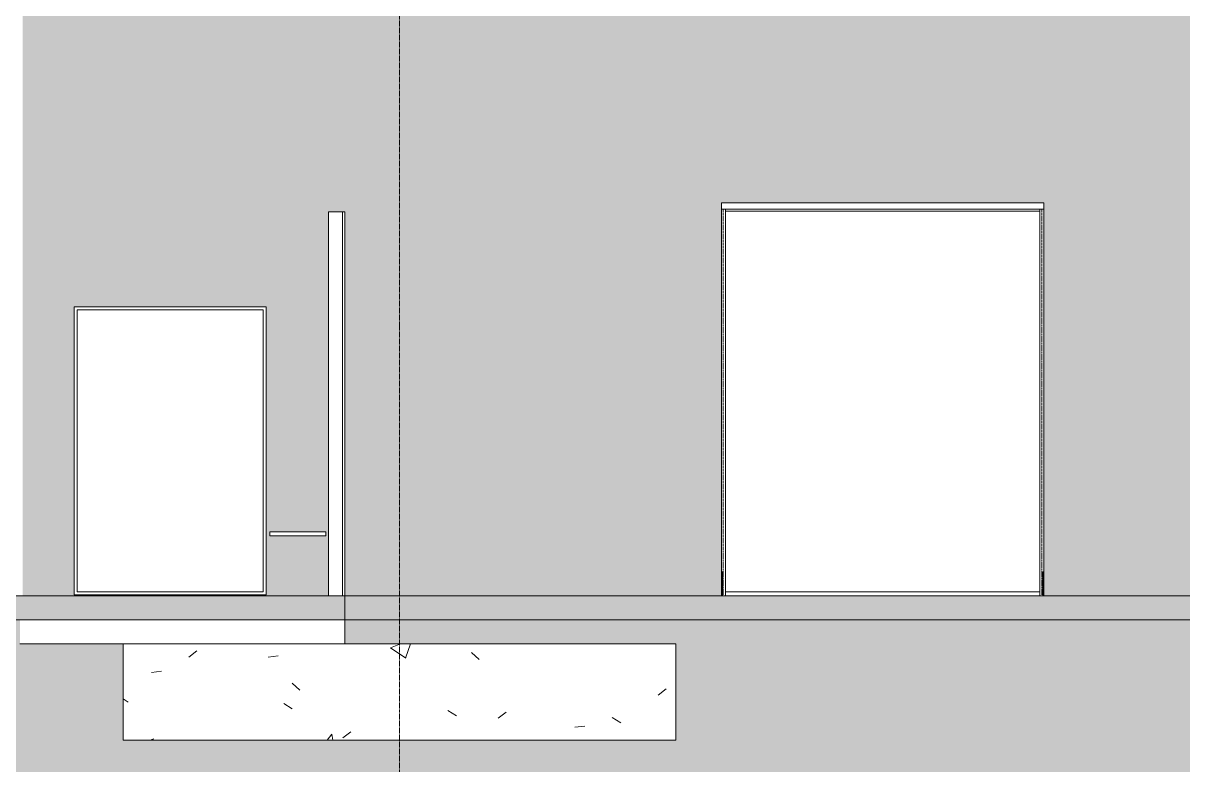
# Model space of a CAD drawing. Header units: inches. Extents: x -23565 to -21, y -324 to 853.
# Drawn here: x -1932.1 to -1642.6, y -42.2 to 143.1 of the extents above; entities that cross this region are included whole.
import ezdxf

# ---------------------------------------------------------------- set-up
doc = ezdxf.new("R2010")
doc.units = ezdxf.units.IN
doc.header["$MEASUREMENT"] = 0
doc.linetypes.add('Grid Line 1_2_', pattern=[0.875, 0.5, -0.125, 0.125, -0.125])
doc.linetypes.add('Hidden 1_8_', pattern=[0.1875, 0.125, -0.0625])
for name, color, linetype, lineweight in [('A-FLOR', 192, 'Continuous', 13), ('A-FLOR-LEVL', 51, 'Continuous', 9), ('A-FLOR-PATT', 8, 'Continuous', 25), ('A-WALL-PATT', 111, 'Continuous', 25), ('C-TOPO', 7, 'Continuous', 13), ('I-FURN', 30, 'Continuous', 13), ('I-WALL', 2, 'Continuous', 13), ('Q-SPCQ', 91, 'Continuous', 13), ('S-BEAM', 12, 'Continuous', 13), ('S-COLS', 52, 'Continuous', 13), ('S-FNDN', 32, 'Continuous', 13), ('S-GRID', 1, 'Continuous', 9)]:
    doc.layers.add(name, color=color, linetype=linetype, lineweight=lineweight)
pattern_1 = [(50, (-5021.704, 67.247), (55.0854, -4.81984), [5.76, -63.36]), (355, (-5021.704, 67.247), (-10.65569, 57.76853), [4.608, -50.688]), (100.451, (-5017.113, 66.846), (44.42947, 52.94866), [4.895, -53.848]), (46.184, (-5021.704, 82.61), (81.96444, -12.71212), [8.64, -95.04]), (96.636, (-5014.87, 81.55), (71.7815, 74.81238), [7.343, -80.772]), (351.184, (-5021.7, 82.61), (71.78195, 74.81243), [6.912, -76.032]), (21, (-5014.024, 78.767), (45.84207, -30.92146), [5.76, -63.36]), (326, (-5014.024, 78.767), (18.68706, 55.69148), [4.608, -50.688]), (71.451, (-5010.204, 76.19), (64.52891, 24.77011), [4.895, -53.848]), (37.5, (-5021.704, 67.247), (0.933895, 25.566816), [2.534, -47.539, 2.534, -48.922, -50.88]), (37.5, (-5021.704, 67.247), (0.933895, 25.566816), [-101.53, 2.534, -48.346]), (7.5, (-5021.704, 67.247), (20.20404, 30.291303), [2.534, -26.803, 2.534, -46.387, -19.392]), (7.5, (-5021.704, 67.247), (20.20404, 30.291303), [-78.259, 2.534, -16.858]), (327.5, (-5038.83, 67.247), (40.997785, -1.732403), [2.534, -16.666, 2.534, -57.37, -79.488]), (327.5, (-5038.83, 67.247), (40.997785, -1.732403), [-79.104, 2.534, -76.954]), (317.5, (-5046.51, 67.247), (44.788883, 7.68784), [2.534, -22.426, 2.534, -37.248, -56.448]), (317.5, (-5046.51, 67.247), (44.788883, 7.68784), [-64.742, 2.534, -53.914])]

# ---------------------------------------------------------------- blocks, each defined once
blk = doc.blocks.new('Furniture 8 - Furniture 1-2437-Building Section - East_West looking South _ Fieldhouse')
at = {"layer": 'I-FURN', "color": 8, "lineweight": 9}
for p, q in [((25369.52, 16), (25383.52, 16)), ((25369.52, 16), (25369.52, 15)), ((25383.52, 15), (25369.52, 15)), ((25383.52, 16), (25383.52, 15))]:
    blk.add_line(p, q, dxfattribs=at)
blk = doc.blocks.new('Bradley-Washroom_Accessories-Mirrors-780_Custom - Bradley-Washroom_Accessories-Mirrors-780_Custom-177760-Building Section - East_West looking South _ Fieldhouse')
at = {"layer": 'Q-SPCQ', "color": 8, "lineweight": 9}
for p, q in [((25368.64, 72.25), (25320.64, 72.25)), ((25320.64, 72.25), (25320.64, 0.25)), ((25321.39, 71.5), (25367.89, 71.5)), ((25321.39, 1), (25321.39, 71.5)), ((25367.89, 71.5), (25367.89, 1)), ((25368.64, 0.25), (25368.64, 72.25)), ((25320.64, 0.25), (25368.64, 0.25)), ((25367.89, 1), (25321.39, 1))]:
    blk.add_line(p, q, dxfattribs=at)
blk = doc.blocks.new('Locker Rooms and Restrooms_rvt-5-Building Section - East_West looking South _ Fieldhouse')
at = {"layer": 'A-WALL-PATT', "lineweight": 9}
h = blk.add_hatch(dxfattribs=at)
h.set_pattern_fill('FP_75', color=8, style=0, pattern_type=2)
h.set_pattern_definition([(0, (-1757.618, 12), (-48, 24), [48, 0, 0, 0]), (90, (-1733.62, 0), (-48, 3e-15), [12, -12]), (90, (-1745.62, 12), (-48, 3e-15), [12, -12]), (90, (-1721.62, 12), (-48, 3e-15), [12, -12]), (0, (-1757.618, 24), (-48, 24), [48, 0, 0, 0]), (90, (-1709.62, 0), (-48, 3e-15), [12, -12])])
h.paths.add_polyline_path([(25482.52, 0), (25482.52, 6), (25482.27, 6), (25482.27, 0)], flags=0)
h = blk.add_hatch(dxfattribs=at)
h.set_pattern_fill('FP_74', color=8, style=0, pattern_type=2)
h.set_pattern_definition([(0, (-1677.368, 12), (-48, 24), [48, 0, 0, 0]), (90, (-1653.37, 0), (-48, 3e-15), [12, -12]), (90, (-1665.37, 12), (-48, 3e-15), [12, -12]), (90, (-1641.37, 12), (-48, 3e-15), [12, -12]), (0, (-1677.368, 24), (-48, 24), [48, 0, 0, 0]), (90, (-1629.37, 0), (-48, 3e-15), [12, -12])])
h.paths.add_polyline_path([(25562.52, 0), (25562.77, 0), (25562.77, 6), (25562.52, 6)], flags=0)
at = {"layer": 'A-FLOR', "color": 7}
for p, q in [((25388.27, 0), (25307.14, 0)), ((25388.27, -12), (25388.27, 0)), ((25307.14, -12), (25388.27, -12))]:
    blk.add_line(p, q, dxfattribs=at)
at = {"layer": 'I-WALL', "color": 7}
for p, q in [((25384.14, 96), (25384.14, 0)), ((25387.64, 96), (25384.14, 96)), ((25387.64, 0), (25387.64, 96)), ((25388.27, 96), (25387.64, 96)), ((25387.64, 96), (25387.64, 0)), ((25388.27, 0), (25388.27, 96)), ((25384.14, 0), (25387.64, 0)), ((25387.64, 0), (25388.27, 0))]:
    blk.add_line(p, q, dxfattribs=at)
at = {"layer": 'I-WALL', "color": 8, "lineweight": 9}
for p, q in [((25482.27, 0), (25482.27, 6)), ((25482.52, 6), (25482.27, 6)), ((25482.52, 6), (25482.52, 0)), ((25562.52, 0), (25562.52, 6)), ((25562.52, 6), (25562.77, 6)), ((25562.77, 6), (25562.77, 0))]:
    blk.add_line(p, q, dxfattribs=at)
at = {"color": 8, "lineweight": 9}
for name in ['Bradley-Washroom_Accessories-Mirrors-780_Custom - Bradley-Washroom_Accessories-Mirrors-780_Custom-177760-Building Section - East_West looking South _ Fieldhouse', 'Furniture 8 - Furniture 1-2437-Building Section - East_West looking South _ Fieldhouse']:
    blk.add_blockref(name, (0, 0), dxfattribs=at)
blk = doc.blocks.new('Struct_Xcel_Sports Complex_rvt-5-Building Section - East_West looking South _ Fieldhouse')
at = {"layer": 'A-FLOR-PATT', "lineweight": 9}
h = blk.add_hatch(dxfattribs=at)
h.set_pattern_fill('FP_76', color=256, style=0, pattern_type=2)
h.set_pattern_definition(pattern_1)
h.paths.add_polyline_path([(22066.14, -6), (26272.89, -6), (26272.89, 0), (22066.14, 0)], flags=0)
at = {"layer": 'S-FNDN', "lineweight": 9}
h = blk.add_hatch(dxfattribs=at)
h.set_pattern_fill('FP_76', color=8, style=0, pattern_type=2)
h.set_pattern_definition(pattern_1)
h.paths.add_polyline_path([(25332.89, -36), (25470.89, -36), (25470.89, -12), (25332.89, -12)], flags=0)
at = {"layer": 'A-FLOR', "color": 7}
for p, q in [((26272.89, 0), (22066.14, 0)), ((22066.14, -6), (26272.89, -6))]:
    blk.add_line(p, q, dxfattribs=at)
at = {"layer": 'S-FNDN', "color": 7}
for p, q in [((25470.89, -12), (25332.89, -12)), ((25332.89, -12), (25332.89, -36)), ((25470.89, -36), (25470.89, -12)), ((25332.89, -36), (25470.89, -36))]:
    blk.add_line(p, q, dxfattribs=at)
blk = doc.blocks.new('Girt_C - 10_D-1260059-Building Section - East_West looking South _ Fieldhouse')
at = {"layer": 'S-BEAM', "color": 8, "lineweight": 9}
for p, q in [((25482.27, 96.68), (25562.77, 96.68)), ((25561.77, 96.2), (25483.27, 96.2))]:
    blk.add_line(p, q, dxfattribs=at)
blk = doc.blocks.new('C-Channel-Column - C10X25-1255483-Building Section - East_West looking South _ Fieldhouse')
at = {"layer": 'S-COLS', "color": 8, "linetype": 'Hidden 1_8_', "lineweight": 9}
blk.add_line((25482.74, 96.68), (25482.74, 0), dxfattribs=at)
blk = doc.blocks.new('C-Channel-Column - C10X25-1255484-Building Section - East_West looking South _ Fieldhouse')
at = {"layer": 'S-COLS', "color": 8, "linetype": 'Hidden 1_8_', "lineweight": 9}
blk.add_line((25562.29, 96.68), (25562.29, 0), dxfattribs=at)

msp = doc.modelspace()

# ---------------------------------------------------------------- hatches: boundary and pattern name
at = {"layer": 'A-WALL-PATT', "lineweight": 9}
h = msp.add_hatch(dxfattribs=at)
h.set_pattern_fill('FP_66', color=8, style=0, pattern_type=2)
h.set_pattern_definition([(90, (-1983, 1159.75), (-193, -193), [48, -145]), (180, (-1983, 1159.75), (-2e-14, -193), [96.25, -96.75]), (270, (-2079.24, 1207.75), (-193, -193), [48, -145]), (180, (-1983, 1207.75), (-2e-14, -193), [96.25, -96.75]), (270, (-2079.5, 1207.75), (-193, -193), [48, -145]), (180, (-2079.5, 1207.75), (-2e-14, -193), [96.25, -96.75]), (90, (-2175.74, 1159.75), (-193, -193), [48, -145]), (180, (-2079.5, 1159.75), (-2e-14, -193), [96.25, -96.75]), (90, (-2031, 1208), (-193, -193), [48, -145]), (180, (-1982.74, 1208), (-2e-14, -193), [48.25, -144.75]), (180, (-1982.74, 1256), (-2e-14, -193), [48.25, -144.75]), (90, (-2127.5, 1208), (-193, -193), [48, -145]), (180, (-2031.24, 1208), (-2e-14, -193), [96.25, -96.75]), (270, (-2031.24, 1256), (-193, -193), [48, -145]), (180, (-2031.24, 1256), (-2e-14, -193), [96.25, -96.75]), (180, (-2127.74, 1208), (-2e-14, -193), [48, -145]), (270, (-2127.74, 1256), (-193, -193), [48, -145]), (180, (-2127.74, 1256), (-2e-14, -193), [48, -145]), (90, (-1983, 1256.25), (-193, -193), [48, -145]), (180, (-1983, 1256.25), (-2e-14, -193), [96.25, -96.75]), (270, (-2079.24, 1304.25), (-193, -193), [48, -145]), (180, (-1983, 1304.25), (-2e-14, -193), [96.25, -96.75]), (270, (-2079.5, 1304.25), (-193, -193), [48, -145]), (180, (-2079.5, 1304.25), (-2e-14, -193), [96.25, -96.75]), (270, (-2175.74, 1304.25), (-193, -193), [48, -145]), (180, (-2079.5, 1256.25), (-2e-14, -193), [96.25, -96.75]), (90, (-2031, 1304.5), (-193, -193), [48, -145]), (180, (-1982.74, 1304.5), (-2e-14, -193), [48.25, -144.75]), (180, (-1982.74, 1352.5), (-2e-14, -193), [48.25, -144.75]), (90, (-2127.5, 1304.5), (-193, -193), [48, -145]), (180, (-2031.24, 1304.5), (-2e-14, -193), [96.25, -96.75]), (270, (-2031.24, 1352.5), (-193, -193), [48, -145]), (180, (-2031.24, 1352.5), (-2e-14, -193), [96.25, -96.75]), (180, (-2127.74, 1304.5), (-2e-14, -193), [48, -145]), (270, (-2127.74, 1352.5), (-193, -193), [48, -145]), (180, (-2127.74, 1352.5), (-2e-14, -193), [48, -145])])
h.paths.add_polyline_path([(-4458.6185, 0), (-4440.6175, 0), (-4440.6175, 98.25), (-4441.2425, 98.25), (-4441.2425, 150.1962), (-4438.6125, 150.1962), (-4438.6125, 150.4614), (-4436.9925, 150.543), (-4436.7817, 150.7744), (-4436.7275, 150.713), (-4436.4533, 150.6027), (-4436.3675, 150.6458), (-4436.0873, 150.4765), (-4435.6335, 150.4614), (-4434.6225, 150.4614), (-4434.6225, 150.0273), (-4436.3675, 150.0273), (-4436.3675, 98.25), (-2610.1175, 98.2553), (-2610.1175, 161.8501), (-2703.6175, 161.8501), (-2703.6175, 160.6765), (-2705.5505, 160.6542), (-2705.9074, 160.4822), (-2706.1544, 160.1722), (-2706.2425, 159.7857), (-2706.1605, 149.0784), (-2706.0302, 148.8699), (-2705.6963, 148.6272), (-2705.3525, 148.5548), (-2703.6175, 148.5548), (-2703.6175, 147.0247), (-2709.6175, 147.0247), (-2709.6175, 148.5548), (-2707.5387, 148.6272), (-2707.3073, 148.7672), (-2707.0649, 149.1016), (-2706.9925, 149.3086), (-2707.0205, 160.0002), (-2707.1867, 160.3411), (-2707.4963, 160.5883), (-2707.8825, 160.6765), (-2709.6175, 160.6765), (-2709.6175, 161.8501), (-2993.1175, 161.8501), (-2993.1175, 160.6765), (-2995.0505, 160.6542), (-2995.4074, 160.4822), (-2995.6544, 160.1722), (-2995.7425, 159.7857), (-2995.6605, 149.0784), (-2995.5302, 148.8699), (-2995.1963, 148.6272), (-2994.8525, 148.5548), (-2993.1175, 148.5548), (-2993.1175, 147.0247), (-2999.1175, 147.0247), (-2999.1175, 148.5548), (-2997.0387, 148.6272), (-2996.8073, 148.7672), (-2996.5649, 149.1016), (-2996.4925, 149.3086), (-2996.5205, 160.0002), (-2996.6867, 160.3411), (-2996.9963, 160.5883), (-2997.3825, 160.6765), (-2999.1175, 160.6765), (-2999.1175, 161.8501), (-3282.6175, 161.8501), (-3282.6175, 160.6765), (-3284.5505, 160.6542), (-3284.9074, 160.4822), (-3285.1544, 160.1722), (-3285.2425, 159.7857), (-3285.1605, 149.0784), (-3285.0302, 148.8699), (-3284.6963, 148.6272), (-3284.3525, 148.5548), (-3282.6175, 148.5548), (-3282.6175, 147.0247), (-3288.6175, 147.0247), (-3288.6175, 148.5548), (-3286.5384, 148.6274), (-3286.3073, 148.7672), (-3286.0649, 149.1016), (-3285.9925, 149.3086), (-3286.0205, 160.0002), (-3286.1867, 160.3411), (-3286.4963, 160.5883), (-3286.8825, 160.6765), (-3288.6175, 160.6765), (-3288.6175, 161.8501), (-3572.1175, 161.8501), (-3572.1175, 160.6765), (-3574.0505, 160.6542), (-3574.4074, 160.4822), (-3574.6544, 160.1722), (-3574.7425, 159.7857), (-3574.6605, 149.0784), (-3574.5302, 148.8699), (-3574.1963, 148.6272), (-3573.8525, 148.5548), (-3572.1175, 148.5548), (-3572.1175, 147.0247), (-3578.1175, 147.0247), (-3578.1175, 148.5548), (-3576.0387, 148.6272), (-3575.8073, 148.7672), (-3575.5649, 149.1016), (-3575.4925, 149.3086), (-3575.5205, 160.0002), (-3575.6867, 160.3411), (-3575.9963, 160.5883), (-3576.3825, 160.6765), (-3578.1175, 160.6765), (-3578.1175, 161.8501), (-3861.6175, 161.8501), (-3861.6175, 160.6765), (-3863.5505, 160.6542), (-3863.9074, 160.4822), (-3864.1544, 160.1722), (-3864.2425, 159.7857), (-3864.1605, 149.0784), (-3864.0302, 148.8699), (-3863.6963, 148.6272), (-3863.3525, 148.5548), (-3861.6175, 148.5548), (-3861.6175, 147.0247), (-3867.6175, 147.0247), (-3867.6175, 148.5548), (-3865.5387, 148.6272), (-3865.3073, 148.7672), (-3865.0649, 149.1016), (-3864.9925, 149.3086), (-3865.0205, 160.0002), (-3865.1867, 160.3411), (-3865.4963, 160.5883), (-3865.8825, 160.6765), (-3867.6175, 160.6765), (-3867.6175, 161.8501), (-4151.1175, 161.8501), (-4151.1175, 160.6765), (-4153.0505, 160.6542), (-4153.4074, 160.4822), (-4153.6544, 160.1722), (-4153.7425, 159.7857), (-4153.6605, 149.0784), (-4153.5302, 148.8699), (-4153.1963, 148.6272), (-4152.8525, 148.5548), (-4151.1175, 148.5548), (-4151.1175, 147.0247), (-4157.1175, 147.0247), (-4157.1175, 148.5548), (-4155.0387, 148.6272), (-4154.8073, 148.7672), (-4154.5649, 149.1016), (-4154.4925, 149.3086), (-4154.5205, 160.0002), (-4154.6867, 160.3411), (-4154.9963, 160.5883), (-4155.3825, 160.6765), (-4157.1175, 160.6765), (-4157.1175, 161.8501), (-4441.1175, 161.8501), (-4441.1175, 171.9786), (-4443.3675, 171.9826), (-4443.3675, 174.8679), (-4458.6185, 174.1764), (-4458.6185, 76.5239)], flags=0)
h.paths.add_polyline_path([(-2320.4925, 0), (-2274.555, 0), (-2274.555, 104), (-2604.1175, 104), (-2604.1175, 0), (-2397.1175, 0), (-2397.1175, 98.25), (-2320.4925, 98.25), (-2320.4925, 76.5239)], flags=0)
h.paths.add_polyline_path([(-2269.68, 0), (-2129.9925, 0), (-2129.9925, 147.0247), (-2130.6175, 147.0247), (-2130.6175, 148.5548), (-2129.9925, 148.5548), (-2129.9925, 160.6765), (-2130.6175, 160.6765), (-2130.6175, 161.8501), (-2269.68, 161.8501), (-2269.68, 25.0556)], flags=0)
h.paths.add_polyline_path([(-2125.1175, 0), (-2121.2425, 0), (-2121.2425, 98.25), (-2079.2425, 98.25), (-2079.2425, 0), (-2071.055, 0), (-2071.055, 86), (-2070.055, 86), (-2070.055, 161.8501), (-2124.6175, 161.8501), (-2124.6175, 160.6765), (-2125.1175, 160.6542), (-2125.1175, 148.5548), (-2124.6175, 148.5548), (-2124.6175, 147.0247), (-2125.1175, 147.0247), (-2125.1175, 76.5239)], flags=0)
h.paths.add_polyline_path([(-1932.18, 0), (-1855.8675, 0), (-1855.8675, 96), (-1851.7425, 96), (-1851.7425, 0), (-1757.7425, 0), (-1757.7425, 98.25), (-1677.2425, 98.25), (-1677.2425, 0), (-1584.4925, 0), (-1584.4925, 96), (-1579.7425, 96), (-1579.7425, 16), (-1566.3675, 16), (-1566.3675, 15), (-1579.7425, 15), (-1579.7425, 0), (-1502.9925, 0), (-1502.9925, 6), (-1502.7425, 6), (-1502.7425, 161.8501), (-1545.6175, 161.8501), (-1545.6175, 160.6765), (-1547.5505, 160.6542), (-1547.9074, 160.4822), (-1548.1544, 160.1722), (-1548.2425, 159.7857), (-1548.1605, 149.0784), (-1548.0302, 148.8699), (-1547.6963, 148.6272), (-1547.3525, 148.5548), (-1545.6175, 148.5548), (-1545.6175, 147.0247), (-1551.6175, 147.0247), (-1551.6175, 148.5548), (-1549.5387, 148.6272), (-1549.3073, 148.7672), (-1549.0649, 149.1016), (-1548.9925, 149.3086), (-1549.0205, 160.0002), (-1549.1867, 160.3411), (-1549.4963, 160.5883), (-1549.9361, 160.6765), (-1551.6175, 160.6765), (-1551.6175, 161.8501), (-1835.1175, 161.8501), (-1835.1175, 160.6765), (-1837.0505, 160.6542), (-1837.4074, 160.4822), (-1837.6544, 160.1722), (-1837.7425, 159.7857), (-1837.6605, 149.0784), (-1837.5302, 148.8699), (-1837.1963, 148.6272), (-1836.8525, 148.5548), (-1835.1175, 148.5548), (-1835.1175, 147.0247), (-1841.1175, 147.0247), (-1841.1175, 148.5548), (-1839.0387, 148.6272), (-1838.8073, 148.7672), (-1838.5649, 149.1016), (-1838.4925, 149.3086), (-1838.5205, 160.0002), (-1838.6867, 160.3411), (-1838.9963, 160.5883), (-1839.3825, 160.6765), (-1841.1175, 160.6765), (-1841.1175, 161.8501), (-1932.18, 161.8501), (-1932.18, 1)], flags=0)
h.paths.add_polyline_path([(-1872.1175, 0.25), (-1919.3675, 0.25), (-1919.3675, 72.25), (-1871.3675, 72.25), (-1871.3675, 0.25)], flags=0)
h.paths.add_polyline_path([(-1517.305, 0.25), (-1564.555, 0.25), (-1564.555, 72.25), (-1516.555, 72.25), (-1516.555, 0.25)], flags=0)
h.paths.add_polyline_path([(-1954.677, 6), (-1937.055, 6), (-1937.055, 161.8501), (-2065.18, 161.8501), (-2065.18, 86), (-2064.18, 86), (-2064.18, 6), (-1958.3172, 6)], flags=0)
h.paths.add_polyline_path([(-1870.4925, 15), (-1870.4925, 16), (-1856.4925, 16), (-1856.4925, 15)], flags=0)
h.paths.add_polyline_path([(-2275.6803, 106.25), (-2274.555, 106.25), (-2274.555, 161.8501), (-2414.1175, 161.8501), (-2414.1175, 160.6765), (-2416.08, 160.6439), (-2416.4074, 160.4822), (-2416.6544, 160.1722), (-2416.7425, 159.7857), (-2416.6605, 149.0784), (-2416.5302, 148.8699), (-2416.1963, 148.6272), (-2415.8525, 148.5548), (-2414.1175, 148.5548), (-2414.1175, 147.0247), (-2420.1175, 147.0247), (-2420.1175, 148.5548), (-2418.0387, 148.6272), (-2417.8073, 148.7672), (-2417.5649, 149.1016), (-2417.4925, 149.3086), (-2417.5148, 159.9839), (-2417.6867, 160.3411), (-2417.9963, 160.5883), (-2418.3825, 160.6765), (-2420.1175, 160.6765), (-2420.1175, 161.8501), (-2604.1175, 161.8501), (-2604.1175, 106.25), (-2284.3202, 106.25)], flags=0)
h.paths.add_polyline_path([(-1014.2677, 146.5), (-967.3675, 146.5), (-967.3675, 173.0472), (-968.1175, 172.9847), (-968.1175, 161.8501), (-969.1175, 161.8501), (-969.1175, 161.7024), (-974.1175, 161.7024), (-974.1175, 161.8501), (-1256.1175, 161.8501), (-1256.1825, 160.6765), (-1258.0505, 160.6542), (-1258.4074, 160.4822), (-1258.6544, 160.1722), (-1258.7425, 159.7857), (-1258.6605, 149.0784), (-1258.5302, 148.8699), (-1258.1963, 148.6272), (-1257.8525, 148.5548), (-1256.1175, 148.5548), (-1256.1825, 147.0247), (-1262.1175, 147.0247), (-1262.1175, 148.5548), (-1260.0387, 148.6272), (-1259.8073, 148.7672), (-1259.5649, 149.1016), (-1259.4925, 149.3086), (-1259.5205, 160.0002), (-1259.6867, 160.3411), (-1259.9963, 160.5883), (-1260.3825, 160.6765), (-1262.1175, 160.6765), (-1262.1175, 161.8501), (-1497.8675, 161.8501), (-1497.8675, 146.5), (-1152.5047, 146.5)], flags=0)
h.paths.add_polyline_path([(-970.775, 148.3258), (-974.1175, 148.3258), (-974.1175, 148.83), (-972.1307, 148.9093), (-971.8738, 149.1297), (-971.7325, 149.4461), (-971.8045, 161.2902), (-972.0064, 161.5435), (-972.1444, 161.6841), (-971.0907, 161.6303), (-971.3438, 161.4282), (-971.4843, 161.1363), (-971.5025, 160.9743), (-971.4224, 149.2272), (-971.1455, 148.9352), (-970.891, 148.8431), (-970.775, 148.83), (-969.1175, 148.83), (-969.1175, 148.3258)], flags=0)
h.paths.add_polyline_path([(-4436.7275, 150.8405), (-4436.7275, 161.2245), (-4436.5075, 161.2245), (-4436.5075, 150.8405), (-4436.6025, 150.8405)], flags=0)
h.paths.add_polyline_path([(-4436.7412, 161.3464), (-4436.9336, 161.6529), (-4437.0375, 161.7587), (-4436.1976, 161.7182), (-4436.7275, 161.3519)], flags=0)
h.paths.add_polyline_path([(-4429.3675, 173.1536), (-4428.8675, 173.1536), (-4428.8675, 175.2179), (-968.1175, 175.2179), (-968.1175, 176), (-4429.3675, 176), (-4429.3675, 174.7698)], flags=0)
at = {"layer": 'C-TOPO', "lineweight": 9}
h = msp.add_hatch(dxfattribs=at)
h.set_pattern_fill('FP_65', color=8, style=0, pattern_type=2)
h.set_pattern_definition([(0, (-5021.704, 67.247), (48, 48), [48, -48]), (0, (-5021.704, 85.247), (48, 48), [48, -48]), (0, (-5021.704, 103.247), (48, 48), [48, -48]), (90, (-5015.704, 109.247), (-48, 48), [48, -48]), (90, (-4997.704, 109.247), (-48, 48), [48, -48]), (90, (-4979.704, 109.247), (-48, 48), [48, -48])])
h.paths.add_polyline_path([(-4470.1927, -79.7201), (-876.0307, -79.7201), (-876.0307, 0), (-953.1175, 0), (-953.1175, -36), (-931.6175, -36), (-931.6175, -60), (-1015.6175, -60), (-1015.6175, -36), (-967.1175, -36), (-967.1175, -6), (-1502.7425, -6), (-1502.7425, -12), (-1479.6175, -12), (-1479.6175, -36), (-1617.6175, -36), (-1617.6175, -12), (-1584.4925, -12), (-1584.4925, -6), (-1851.7425, -6), (-1851.7425, -12), (-1769.1175, -12), (-1769.1175, -36), (-1907.1175, -36), (-1907.1175, -12), (-1932.8675, -12), (-1932.8675, -6), (-5173.8675, -6), (-5173.8675, -36), (-5104.8675, -36), (-5104.8675, -60), (-5224.8675, -60), (-5224.8675, -36), (-5183.8675, -36), (-5183.8675, 0), (-5256.7725, 0), (-5256.7725, -79.7201), (-4504.6175, -79.7201)], flags=0)
h.paths.add_polyline_path([(-4384.6175, -36), (-4504.6175, -36), (-4504.6175, -12), (-4384.6175, -12)], flags=0)
h.paths.add_polyline_path([(-3644.1175, -36), (-3644.1175, -12), (-3506.1175, -12), (-3506.1175, -36), (-3640.7707, -36)], flags=0)
h.paths.add_polyline_path([(-4223.1175, -36), (-4223.1175, -12), (-4085.1175, -12), (-4085.1175, -36), (-4193.7187, -36)], flags=0)
h.paths.add_polyline_path([(-2058.6175, -36), (-2196.6175, -36), (-2196.6175, -12), (-2058.6175, -12)], flags=0)
h.paths.add_polyline_path([(-2396.6377, -36), (-2486.1175, -36), (-2486.1175, -12), (-2348.1175, -12), (-2348.1175, -36)], flags=0)
h.paths.add_polyline_path([(-3917.2447, -36), (-3933.6175, -36), (-3933.6175, -12), (-3795.6175, -12), (-3795.6175, -36)], flags=0)
h.paths.add_polyline_path([(-3065.1175, -36), (-3065.1175, -12), (-2927.1175, -12), (-2927.1175, -36)], flags=0)
h.paths.add_polyline_path([(-3216.6175, -36), (-3354.6175, -36), (-3354.6175, -12), (-3216.6175, -12)], flags=0)
h.paths.add_polyline_path([(-2637.6175, -36), (-2775.6175, -36), (-2775.6175, -12), (-2637.6175, -12)], flags=0)
h.paths.add_polyline_path([(-1190.1175, -36), (-1328.1175, -36), (-1328.1175, -12), (-1190.1175, -12)], flags=0)

# ---------------------------------------------------------------- linework, layer by layer
at = {"layer": 'A-FLOR', "color": 8, "lineweight": 9}
msp.add_line((-1756.7425, 1), (-1678.2425, 1), dxfattribs=at)
at = {"layer": 'A-FLOR-LEVL', "linetype": 'Grid Line 1_2_'}
msp.add_line((-5493.0487, 0), (-68.5984, 0), dxfattribs=at)
at = {"layer": 'I-WALL', "color": 8, "lineweight": 9}
for p, q in [((-1757.7425, 6), (-1757.7425, 98.25)), ((-1757.7425, 98.25), (-1677.2425, 98.25)), ((-1677.2425, 98.25), (-1677.2425, 6))]:
    msp.add_line(p, q, dxfattribs=at)
at = {"layer": 'S-COLS', "color": 8, "lineweight": 9}
for p, q in [((-1756.7425, 96.6797), (-1757.7425, 96.6797)), ((-1756.7425, 0), (-1756.7425, 96.6797)), ((-1678.2425, 96.6797), (-1678.2425, 0)), ((-1677.2425, 96.6797), (-1678.2425, 96.6797))]:
    msp.add_line(p, q, dxfattribs=at)
at = {"layer": 'S-GRID', "linetype": 'Grid Line 1_2_'}
msp.add_line((-1838.1175, -273.1608), (-1838.1175, 671.8918), dxfattribs=at)
msp.add_line((-1838.1175, -273.1608), (-1838.1175, 671.8918), dxfattribs=at)

# ---------------------------------------------------------------- block references
at = {"color": 90, "lineweight": 5}
for name in ['Locker Rooms and Restrooms_rvt-5-Building Section - East_West looking South _ Fieldhouse', 'Struct_Xcel_Sports Complex_rvt-5-Building Section - East_West looking South _ Fieldhouse']:
    msp.add_blockref(name, (-27240.0077, 0), dxfattribs=at)
at = {"layer": 'S-BEAM', "color": 8, "lineweight": 9}
msp.add_blockref('Girt_C - 10_D-1260059-Building Section - East_West looking South _ Fieldhouse', (-27240.0077, 0), dxfattribs=at)
at = {"layer": 'S-COLS', "color": 8, "linetype": 'Hidden 1_8_', "lineweight": 9}
for name in ['C-Channel-Column - C10X25-1255483-Building Section - East_West looking South _ Fieldhouse', 'C-Channel-Column - C10X25-1255484-Building Section - East_West looking South _ Fieldhouse']:
    msp.add_blockref(name, (-27240.0077, 0), dxfattribs=at)

doc.saveas('drawing.dxf')
